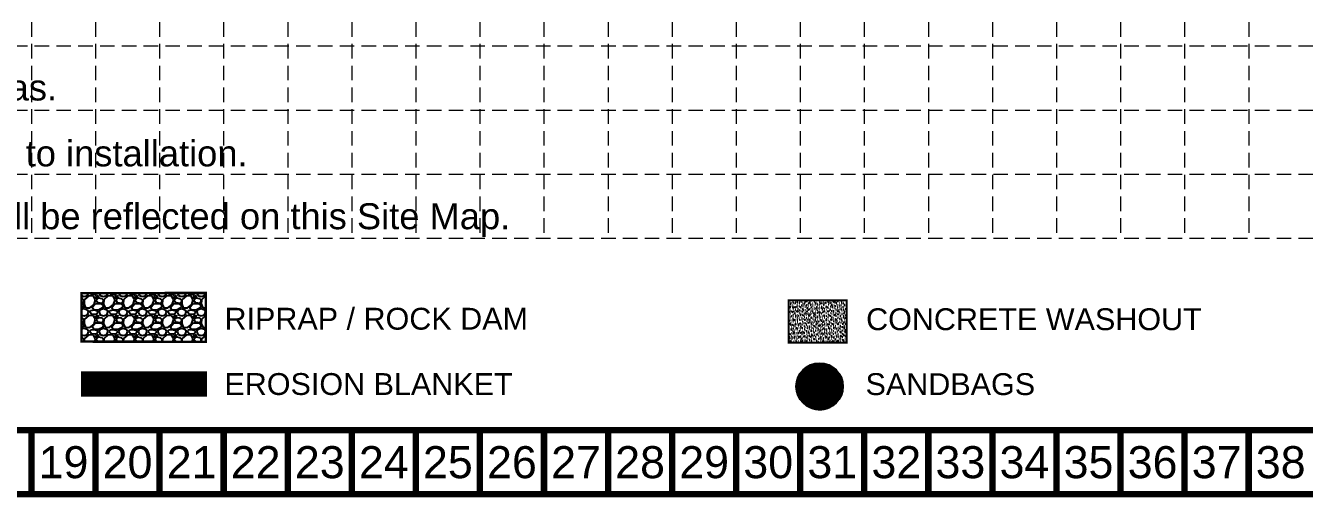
# Model space of a CAD drawing. Header units: feet. Extents: x 2467609 to 2470436, y 7119976 to 7121745.
# Drawn here: x 2468445 to 2469325, y 7119976 to 7120301 of the extents above; entities that cross this region are included whole.
import ezdxf
from ezdxf.enums import TextEntityAlignment as Align

# ---------------------------------------------------------------- set-up
doc = ezdxf.new("R2010")
doc.units = ezdxf.units.FT
doc.header["$LTSCALE"] = 100
doc.header["$MEASUREMENT"] = 0
doc.linetypes.add('ACAD_ISO02W100', pattern=[15, 12, -3])
doc.linetypes.add('HIDDEN', pattern=[0.375, 0.25, -0.125])
for name, color, linetype in [('06117 TOPO$0$EXWATER', 253, 'Continuous'), ('BASE', 7, 'Continuous'), ('GRID', 254, 'HIDDEN'), ('LEGEND', 7, 'Continuous')]:
    doc.layers.add(name, color=color, linetype=linetype)
doc.styles.add("L200'", font='ARIAL.TTF', dxfattribs={"height": 0.001969})
doc.styles.get("Standard").update_dxf_attribs({"font": 'ARIAL.TTF'})

msp = doc.modelspace()

# ---------------------------------------------------------------- hatches: boundary and pattern name
at = {"layer": '06117 TOPO$0$EXWATER'}
h = msp.add_hatch(dxfattribs=at)
h.set_pattern_fill('ANSI31', color=3, style=0)
h.set_pattern_definition([(45, (0, 0), (-0.0883883476483, 0.0883883476483), [])])
edge = h.paths.add_edge_path()
edge.add_arc((2468991.58, 7120052.77), 16.07, 0, 360)
at = {"layer": 'BASE'}
h = msp.add_hatch(dxfattribs=at)
h.set_pattern_fill('AR-SAND', color=30, scale=1.163111, style=0)
h.set_pattern_definition([(37.5, (2469954.5743, 7119995.6577), (-0.0732683, 2.2411097), [0, -1.7679286, 0, -1.9772885, 0, -1.8900552]), (7.5, (2469954.5743, 7119995.6577), (2.058447, 3.282469), [0, -0.953751, 0, -1.593462, 0, -0.6106332]), (327.5, (2469953.1437, 7119995.6577), (3.6220924, 0.006582), [0, -0.5815555, 0, -2.0935996, 0, -2.7333106]), (317.5, (2469953.1437, 7119995.6577), (3.496459, 1.020834), [0, -0.2907777, 0, -1.372471, 0, -1.5701997])])
h.paths.add_polyline_path([(2469010.17, 7120082.89), (2469010.17, 7120111.97), (2468970.34, 7120111.97), (2468970.34, 7120082.89)])
at = {"layer": 'LEGEND', "linetype": 'ACAD_ISO02W100'}
h = msp.add_hatch(dxfattribs=at)
h.set_pattern_fill('GRAVEL', color=240, scale=13.43824, style=0)
h.set_pattern_definition([(228.0128, (2467527.3028, 7119404.9475), (-107.50589784, -120.9441798), [1.80793, -178.9851]), (184.9697, (2467526.09334, 7119403.60366), (161.25889653, 13.43812338), [3.10246, -307.14341]), (132.5104, (2467523.0025, 7119403.3349), (134.38227727, -147.82075876), [2.18758, -216.57111]), (267.2737, (2467517.7616, 7119399.97533), (13.4381867, 268.76480797), [2.82523, -279.69759]), (292.8337, (2467517.62724, 7119397.1533), (-67.1913341, 161.25883418), [2.77036, -274.26606]), (357.2737, (2467518.7023, 7119394.60004), (-268.76480797, 13.4381867), [2.82523, -279.69759]), (37.6942, (2467521.52433, 7119394.46566), (-174.69722131, -134.38227306), [3.73622, -369.88553]), (72.2553, (2467524.48075, 7119396.75016), (94.06782603, 295.64123376), [3.52738, -349.21042]), (121.4296, (2467525.5558, 7119400.1097), (-107.50603225, 174.6970559), [2.8348, -280.64519]), (175.2364, (2467524.0776, 7119402.5286), (147.8206549, -13.4381264), [3.23636, -158.58149]), (222.3974, (2467520.85242, 7119402.79736), (-161.25898119, -147.8205358), [4.18531, -414.3463]), (138.8141, (2467531.0655, 7119399.841), (-94.067721, 80.6294051), [1.4285, -141.42194]), (171.4692, (2467529.9904, 7119400.7816), (174.69709955, -26.8765867), [2.71771, -269.05387]), (225, (2467527.303, 7119401.185), (-1e-15, -13.438244), [1.90045, -17.10408]), (203.1986, (2467526.3621, 7119402.7974), (67.1911974, 26.8764982), [1.02343, -101.31916]), (291.8014, (2467525.4214, 7119402.3942), (-13.438239, 40.3147243), [1.44734, -70.9198]), (30.9638, (2467525.959, 7119401.0504), (40.314694, 26.8765138), [2.35074, -76.007]), (161.5651, (2467527.9747, 7119402.26), (26.876486, -13.438219), [1.69982, -40.79563]), (16.3895, (2467517.62724, 7119402.3942), (134.38243154, 40.31462263), [2.38126, -235.74496]), (70.3462, (2467519.9117, 7119403.0661), (-53.75289693, -147.8206709), [1.99774, -197.77606]), (293.1986, (2467527.9747, 7119404.9475), (-26.8764982, 67.1911974), [2.04685, -100.29574]), (343.6105, (2467528.781, 7119403.0661), (-134.38243154, 40.31462263), [2.38126, -235.74496]), (339.444, (2467517.6272, 7119394.0625), (-67.1912258, 26.8764266), [2.29633, -112.52005]), (294.7751, (2467519.7774, 7119393.2562), (-67.19109604, 147.8206882), [1.92406, -190.48226]), (66.8014, (2467528.109, 7119391.5092), (26.8764982, 67.1911974), [2.04685, -100.29574]), (17.354, (2467528.9154, 7119393.3906), (-174.69714973, -53.7528869), [2.25267, -223.01329]), (69.444, (2467521.5243, 7119391.5092), (-26.8764266, -67.1912258), [1.14816, -113.66821]), (101.3099, (2467527.3028, 7119391.5092), (-13.4382084, 53.752971), [0.68522, -67.83663]), (165.9638, (2467527.1684, 7119392.181), (40.314728, -13.438214), [2.77036, -52.63691]), (186.009, (2467524.48075, 7119392.8531), (134.38239865, 13.43823103), [2.56738, -254.16984]), (303.6901, (2467525.959, 7119399.841), (-13.438258, 26.876474), [1.93809, -46.51417]), (353.1572, (2467527.034, 7119398.22836), (228.45007487, -26.87658788), [3.38367, -334.98258]), (60.9454, (2467530.3936, 7119397.8252), (-53.7529612, -94.0676866), [1.38355, -136.9716]), (90, (2467531.065, 7119399.035), (-13.43824, 13.43824), [0.8063, -12.63195]), (120.2564, (2467524.212, 7119393.2562), (53.7528921, -94.0677144), [1.8669, -184.8231]), (48.0128, (2467523.2713, 7119394.8688), (107.50589784, 120.9441798), [3.61585, -177.17718]), (0, (2467525.69, 7119397.556), (13.43824, 13.43824), [3.49394, -9.9443]), (325.3048, (2467529.1841, 7119397.55645), (-134.38232485, 94.0677971), [2.12477, -210.35246]), (254.0546, (2467530.9311, 7119396.347), (-13.4382387, -53.7529625), [1.95663, -95.87523]), (207.646, (2467530.3936, 7119394.46566), (-255.32650746, -134.38250565), [3.18574, -315.38843]), (175.4261, (2467527.57154, 7119392.98745), (-174.6971301, 13.43817034), [3.3703, -333.65906])])
h.paths.add_polyline_path([(2468483.48, 7120083.61), (2468569, 7120083.46), (2468569, 7120117.06), (2468483.48, 7120116.93)])

# ---------------------------------------------------------------- linework, layer by layer
at = {"layer": '06117 TOPO$0$EXWATER', "color": 3}
msp.add_circle((2468991.58, 7120052.77), 16.07, dxfattribs=at)
at = {"layer": 'BASE', "const_width": 4.41}
for points in [[(2467611.14, 7119978.57), (2470433.54, 7119978.57), (2470433.54, 7121742.57), (2467611.14, 7121742.57)], [(2467655.15, 7120022.66), (2470389.56, 7120022.58), (2470389.51, 7121698.49), (2467655.7, 7121698.54)]]:
    msp.add_lwpolyline(points, close=True, dxfattribs=at)
at = {"layer": 'BASE', "color": 30, "const_width": 1.45}
msp.add_lwpolyline([(2468970.34, 7120082.89), (2469010.17, 7120082.89), (2469010.17, 7120111.97), (2468970.34, 7120111.97)], close=True, dxfattribs=at)
at = {"layer": 'BASE', "const_width": 4.41}
for points in [[(2468449.04, 7119978.57), (2468449.04, 7120022.67)], [(2468493.14, 7119978.57), (2468493.14, 7120022.67)], [(2468537.24, 7119978.57), (2468537.24, 7120022.67)], [(2468581.34, 7119978.57), (2468581.34, 7120022.67)], [(2468625.44, 7119978.57), (2468625.44, 7120022.67)], [(2468669.54, 7119978.57), (2468669.54, 7120022.67)], [(2468713.64, 7119978.57), (2468713.64, 7120022.67)], [(2468757.74, 7119978.57), (2468757.74, 7120022.67)], [(2468801.84, 7119978.57), (2468801.84, 7120022.67)], [(2468845.94, 7119978.57), (2468845.94, 7120022.67)], [(2468890.04, 7119978.57), (2468890.04, 7120022.67)], [(2468934.14, 7119978.57), (2468934.14, 7120022.67)], [(2468978.24, 7119978.57), (2468978.24, 7120022.67)], [(2469022.34, 7119978.57), (2469022.34, 7120022.67)], [(2469066.44, 7119978.57), (2469066.44, 7120022.67)], [(2469110.54, 7119978.57), (2469110.54, 7120022.67)], [(2469154.64, 7119978.57), (2469154.64, 7120022.67)], [(2469198.74, 7119978.57), (2469198.74, 7120022.67)], [(2469242.84, 7119978.57), (2469242.84, 7120022.67)], [(2469286.94, 7119978.57), (2469286.94, 7120022.67)]]:
    msp.add_lwpolyline(points, dxfattribs=at)
at = {"layer": 'GRID', "color": 252, "linetype": 'HIDDEN', "lineweight": 0, "ltscale": 0.4}
for p, q in [((2468449.04, 7121698.47), (2468449.04, 7120154.77)), ((2468493.14, 7121698.47), (2468493.14, 7120154.77)), ((2468537.24, 7121698.47), (2468537.24, 7120154.77)), ((2468581.34, 7121698.47), (2468581.34, 7120154.77)), ((2468625.44, 7121698.47), (2468625.44, 7120154.77)), ((2468669.54, 7121698.47), (2468669.54, 7120154.77)), ((2468713.64, 7121698.47), (2468713.64, 7120154.77)), ((2468757.74, 7121698.47), (2468757.74, 7120154.77)), ((2468801.84, 7121698.47), (2468801.84, 7120154.77)), ((2468845.94, 7121698.47), (2468845.94, 7120154.77)), ((2468890.04, 7121698.47), (2468890.04, 7120154.77)), ((2468934.14, 7121698.47), (2468934.14, 7120154.77)), ((2468978.24, 7121698.47), (2468978.24, 7120154.77)), ((2469022.34, 7121698.47), (2469022.34, 7120154.77)), ((2469066.44, 7121698.47), (2469066.44, 7120154.77)), ((2469110.54, 7121698.47), (2469110.54, 7120154.77)), ((2469154.64, 7121698.47), (2469154.64, 7120154.77)), ((2469198.74, 7121698.47), (2469198.74, 7120154.77)), ((2469242.84, 7121698.47), (2469242.84, 7120154.77)), ((2469286.94, 7121698.47), (2469286.94, 7120154.77)), ((2467656.23, 7120287.07), (2470390.43, 7120287.07)), ((2467656.23, 7120242.97), (2470390.43, 7120242.97)), ((2467656.23, 7120198.87), (2470390.43, 7120198.87)), ((2467656.23, 7120154.77), (2470390.43, 7120154.77))]:
    msp.add_line(p, q, dxfattribs=at)
at = {"layer": 'LEGEND', "color": 240, "const_width": 1.68}
msp.add_lwpolyline([(2468483.48, 7120083.61), (2468569, 7120083.46), (2468569, 7120117.06), (2468483.48, 7120116.93)], close=True, dxfattribs=at)
at = {"layer": 'LEGEND', "color": 84, "const_width": 17.46}
msp.add_lwpolyline([(2468483.04, 7120054.46), (2468569.85, 7120054.46)], dxfattribs=at)

# ---------------------------------------------------------------- texts
at = {"layer": 'BASE', "color": 7, "style": "L200'"}
for s, p in [('Stabilization practices are expected to be used at all disturbed areas.', (2467704.28, 7120249.55)), ('BMPs are not to scale; verify size/location/quantity in the field prior to installation.', (2467703.59, 7120204.21)), ('Location of concrete washout will be determined in the field and will be reflected on this Site Map.', (2467703.79, 7120160.96))]:
    msp.add_text(s, height=17.8845, dxfattribs=at).set_placement(p)
at = {"layer": 'BASE'}
for s, p in [('19', (2468471.09, 7120000.62)), ('20', (2468515.19, 7120000.62)), ('21', (2468559.29, 7120000.62)), ('22', (2468603.39, 7120000.62)), ('23', (2468647.49, 7120000.62)), ('24', (2468691.59, 7120000.62)), ('25', (2468735.69, 7120000.62)), ('26', (2468779.79, 7120000.62)), ('27', (2468823.89, 7120000.62)), ('28', (2468867.99, 7120000.62)), ('29', (2468912.09, 7120000.62)), ('30', (2468956.19, 7120000.62)), ('31', (2469000.29, 7120000.62)), ('32', (2469044.39, 7120000.62)), ('33', (2469088.49, 7120000.62)), ('34', (2469132.59, 7120000.62)), ('35', (2469176.69, 7120000.62)), ('36', (2469220.79, 7120000.62)), ('37', (2469264.89, 7120000.62)), ('38', (2469308.99, 7120000.62))]:
    msp.add_text(s, height=22.05, dxfattribs=at).set_placement(p, align=Align.MIDDLE_CENTER)
at = {"layer": 'LEGEND', "style": "L200'"}
for s, height, p in [('RIPRAP / ROCK DAM', 15.0377, (2468581.91, 7120091.83)), ('CONCRETE WASHOUT', 15.0377, (2469023.59, 7120091.49)), ('EROSION BLANKET', 15.0377, (2468581.85, 7120046.88)), ('SANDBAGS', 15.038, (2469023.2, 7120046.81))]:
    msp.add_text(s, height=height, dxfattribs=at).set_placement(p)

doc.saveas('drawing.dxf')
